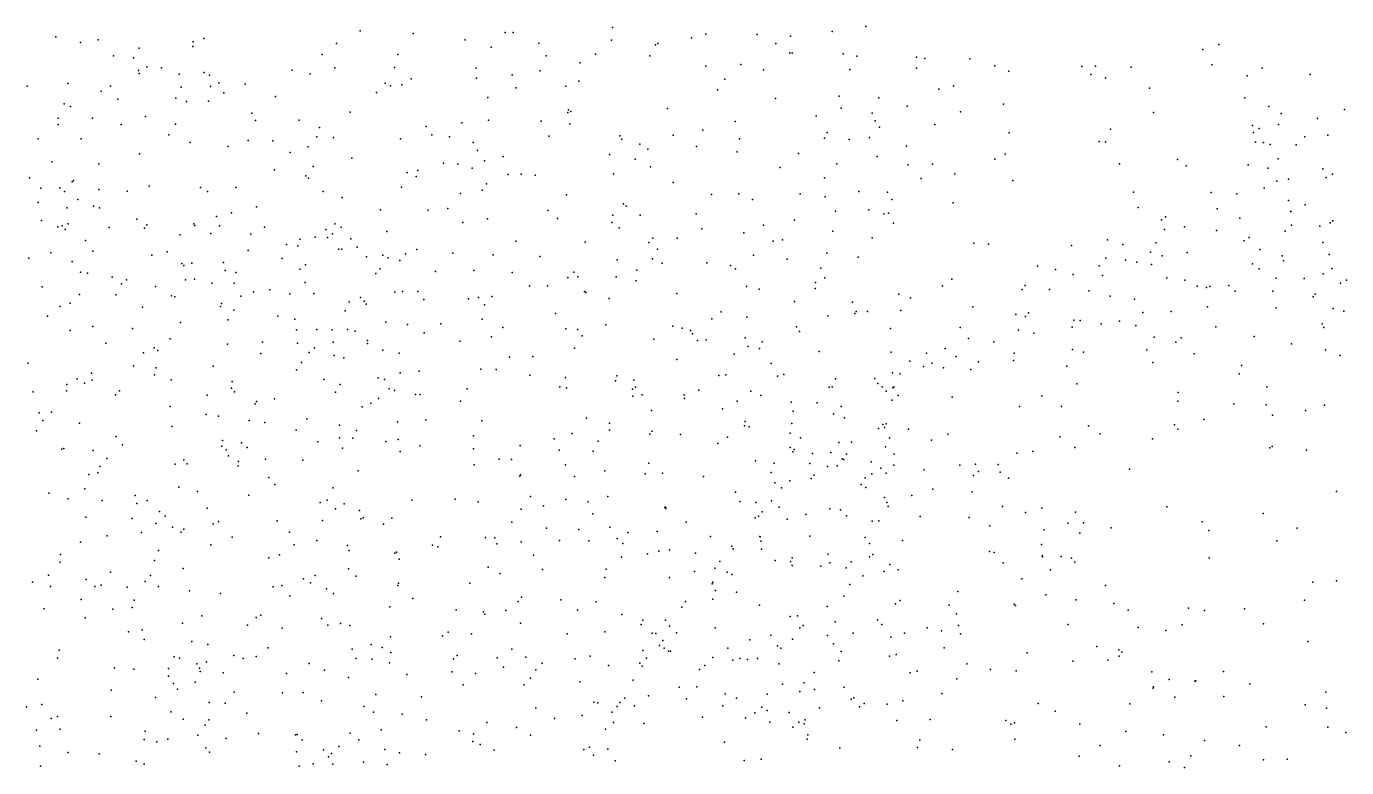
# Model space of a CAD drawing. Header units: metres. Extents: x -25 to 25, y -27.8 to 27.8.
# Drawn here: x -0.192 to 1.355, y 0.881 to 1.749 of the extents above; entities that cross this region are included whole.
import ezdxf

# ---------------------------------------------------------------- set-up
doc = ezdxf.new("R2010")
doc.units = ezdxf.units.M

msp = doc.modelspace()

# ---------------------------------------------------------------- linework, layer by layer
for p in [(0.7914, 1.7486, -11.4787), (-0.1578, 1.7365, -11.2527), (-0.1081, 1.7328, 23.933), (0.0157, 1.7345, -11.3762), (0.1989, 1.7436, 1.0052), (0.2608, 1.7402, -9.4951), (0.3219, 1.7328, 11.6156), (0.3688, 1.7416, 10.7622), (0.378, 1.7416, -9.364), (0.4934, 1.7326, 11.7253), (0.4944, 1.7475, 27.5771), (0.5871, 1.7352, -9.1843), (0.6037, 1.7397, 12.9944), (0.6639, 1.7392, 11.9586), (0.7031, 1.7371, -11.515), (0.7517, 1.7428, 18.9304), (-0.1288, 1.7296, 1.4802), (-0.0601, 1.723, -5.9599), (0.0027, 1.7249, 23.5365), (0.0031, 1.7305, -2.0601), (0.1711, 1.7287, 13.4323), (0.3525, 1.7243, 0.863), (0.4082, 1.729, 21.2685), (0.545, 1.7271, 0.6942), (0.5478, 1.7286, 18.3987), (0.686, 1.7286, 20.5367), (0.7021, 1.7177, 27.6335), (0.7051, 1.7172, 12.8621), (1.1861, 1.7214, 0.0185), (1.205, 1.7275, -11.3106), (-0.0901, 1.7143, 13.7738), (-0.0668, 1.7117, 23.3283), (0.1542, 1.7159, -21.2834), (0.243, 1.7159, 22.0557), (0.4168, 1.714, 11.2082), (0.4566, 1.7061, -11.5731), (0.4747, 1.716, 21.0922), (0.5381, 1.714, -12.8558), (0.604, 1.7019, 18.5438), (0.6448, 1.7039, -11.5621), (0.7649, 1.7164, 12.6803), (0.7809, 1.7139, 18.6868), (0.8507, 1.7126, 18.2301), (0.8603, 1.7112, 9.6729), (0.9131, 1.7106, 27.6555), (0.9424, 1.7026, -9.0726), (1.0444, 1.7017, -0.1604), (1.0603, 1.7022, -20.3316), (1.1969, 1.7038, 17.8295), (-0.0607, 1.6971, 13.696), (-0.06, 1.6936, -11.3772), (-0.051, 1.7011, 11.5432), (-0.0341, 1.7002, 23.8751), (-0.0132, 1.6926, -14.0527), (0.016, 1.6946, 18.1974), (0.0222, 1.6914, 12.7605), (0.1191, 1.6972, 11.5456), (0.1404, 1.6932, 11.9857), (0.1692, 1.7002, -9.5746), (0.2389, 1.7006, 13.3297), (0.2587, 1.6874, -11.5502), (0.3349, 1.6997, 18.3653), (0.3351, 1.6881, 22.4904), (0.3768, 1.6918, 11.4406), (0.4099, 1.6966, 22.7688), (0.6262, 1.6867, 18.802), (0.6716, 1.6978, 19.9383), (0.7727, 1.6983, 12.2319), (0.8507, 1.6999, 18.3896), (0.9588, 1.6963, -11.4554), (1.055, 1.6924, 18.5715), (1.0721, 1.6885, -9.0641), (1.102, 1.701, -6.8944), (1.2382, 1.6908, -9.0694), (1.2558, 1.6997, 0.2189), (1.3118, 1.6924, -11.2989), (-0.1915, 1.6787, 13.8466), (-0.1438, 1.6819, 24.0543), (-0.1046, 1.6729, 10.2724), (-0.0938, 1.6785, 12.9671), (-0.0107, 1.6774, 13.5785), (0.0236, 1.6784, 23.3921), (0.0333, 1.6827, 11.5352), (0.0391, 1.6708, 23.7609), (0.0643, 1.681, 1.1842), (0.2178, 1.6711, -9.5153), (0.2281, 1.6822, 11.7349), (0.2342, 1.679, -6.3196), (0.2475, 1.6803, 27.3981), (0.3814, 1.6768, -11.5957), (0.4398, 1.6787, 13.1697), (0.455, 1.6843, -1.7594), (0.6176, 1.6742, 11.8057), (0.8767, 1.675, -1.2865), (0.8939, 1.6792, -11.5034), (1.1236, 1.6762, 0.3495), (-0.1481, 1.6579, 23.5005), (-0.0849, 1.6635, 23.9957), (-0.0171, 1.6646, -9.65), (-0.0045, 1.6606, -21.5569), (0.0211, 1.6611, -11.4533), (0.0998, 1.6667, -9.5927), (0.3484, 1.6654, -11.7592), (0.6855, 1.6642, -1.5754), (0.7601, 1.667, -9.0943), (0.8067, 1.6649, -11.5552), (0.8399, 1.6551, -20.302), (0.9526, 1.6576, 0.0439), (1.2353, 1.6651, -11.3685), (-0.1551, 1.6412, -11.3726), (-0.1404, 1.655, 13.7068), (-0.1147, 1.641, -9.6667), (-0.0527, 1.6433, -11.4309), (0.0719, 1.647, 23.6834), (0.1871, 1.6483, 23.3934), (0.4423, 1.6477, 11.6272), (0.4431, 1.6508, 18.596), (0.4456, 1.6489, -9.2648), (0.559, 1.6525, -11.6155), (0.733, 1.6439, 20.0721), (0.7624, 1.6528, 12.0963), (0.7989, 1.6472, 12.5709), (0.9022, 1.6486, -0.1129), (1.1285, 1.6478, -9.0555), (1.2635, 1.6548, -0.478), (1.278, 1.6468, 27.6254), (1.3205, 1.6409, -11.3575), (1.3522, 1.6513, -12.6574), (-0.1551, 1.6338, 23.1298), (-0.0811, 1.6338, 23.192), (-0.0177, 1.6341, 13.505), (0.0763, 1.6385, 13.4306), (0.1274, 1.6389, 12.6118), (0.1511, 1.6301, -11.5597), (0.2763, 1.6314, -1.8829), (0.3179, 1.6356, -11.6116), (0.3491, 1.6388, -9.3544), (0.4111, 1.6377, 23.0237), (0.4444, 1.6345, -11.6323), (0.6005, 1.6271, 19.3761), (0.6383, 1.6374, 20.6594), (0.7459, 1.6245, -11.6078), (0.8024, 1.6381, 12.3311), (0.8075, 1.6306, 12.4853), (0.8723, 1.6338, -9.0579), (1.0778, 1.6281, -11.4721), (1.2444, 1.6324, 18.4631), (1.2456, 1.6245, -3.5348), (1.2523, 1.6289, -20.4526), (1.275, 1.6336, -13.7489), (-0.1785, 1.6168, 3.0461), (-0.1282, 1.6169, 13.6154), (-0.0255, 1.6217, 1.3401), (-0.0004, 1.6127, 11.4893), (0.0677, 1.6152, -11.5223), (0.0965, 1.6146, 23.4918), (0.1481, 1.6192, -9.5475), (0.1676, 1.6186, 13.3591), (0.2463, 1.617, -11.6078), (0.2828, 1.6216, 10.0597), (0.3034, 1.6193, -14.0292), (0.3313, 1.6125, 11.5427), (0.4201, 1.6201, 10.6742), (0.5029, 1.6204, 10.4445), (0.5055, 1.6167, -9.2047), (0.5267, 1.6109, 18.9121), (0.5657, 1.6213, -9.1604), (0.6434, 1.6169, -11.6379), (0.7428, 1.6178, 12.8454), (0.7719, 1.6162, 20.2801), (0.7957, 1.6186, 0.54), (0.9592, 1.624, -11.5286), (1.0648, 1.6137, -9.0427), (1.0721, 1.6134, 18.1486), (1.248, 1.6132, -3.1494), (1.2573, 1.6127, -9.0374), (1.2652, 1.6105, -0.9778), (1.2954, 1.6101, -12.4902), (1.3057, 1.6194, -12.5664), (1.3326, 1.6214, -12.7804), (-0.0596, 1.5993, 24.0461), (0.044, 1.608, -9.5924), (0.1168, 1.6011, 18.3063), (0.1381, 1.6074, 12.9438), (0.1891, 1.5945, 21.7617), (0.3362, 1.6032, 21.1948), (0.3663, 1.5961, -21.1253), (0.4909, 1.5987, -20.7274), (0.5358, 1.605, 11.672), (0.5929, 1.6079, 19.1466), (0.6405, 1.6019, 12.9864), (0.7125, 1.5998, -9.0893), (0.8047, 1.5962, 12.6417), (0.839, 1.6083, -0.2792), (0.9424, 1.5933, -9.0421), (0.9545, 1.5991, -0.5039), (1.2744, 1.5934, -12.7517), (-0.1625, 1.59, 11.4518), (-0.1074, 1.5878, 26.4401), (0.0986, 1.5806, 23.8191), (0.1438, 1.5844, -1.989), (0.2663, 1.5799, 21.3309), (0.2966, 1.5886, -9.3909), (0.3134, 1.5873, -6.4412), (0.3301, 1.5827, 13.242), (0.3447, 1.5911, 22.6173), (0.5212, 1.5932, -6.6112), (0.5389, 1.5842, 20.784), (0.6908, 1.5832, 12.9213), (0.7572, 1.5877, -0.0571), (0.841, 1.5866, 10.0389), (0.8694, 1.5872, 0.1957), (1.0884, 1.5876, -1.1131), (1.1566, 1.5927, -11.4759), (1.1665, 1.5853, 18.3293), (1.2394, 1.5866, -12.6557), (1.2629, 1.5828, -12.4269), (1.3266, 1.582, -9.0122), (-0.1884, 1.5713, -11.1564), (-0.1384, 1.5666, -12.816), (-0.1369, 1.5683, 24.1825), (0.1352, 1.5735, 10.1129), (0.1382, 1.5708, 23.5572), (0.254, 1.5774, 11.501), (0.2644, 1.5727, 12.7864), (0.3468, 1.5641, 11.6263), (0.3721, 1.5751, 18.877), (0.3873, 1.5757, -9.2888), (0.4038, 1.5745, -11.6804), (0.4955, 1.576, 27.5065), (0.5656, 1.5658, -12.1779), (0.743, 1.5712, 27.5965), (0.8563, 1.5705, -1.4903), (0.8957, 1.5761, 9.769), (0.9637, 1.5681, -11.5836), (1.2729, 1.5673, -12.8984), (1.2865, 1.5697, -12.3441), (1.3306, 1.5718, 17.7613), (1.338, 1.5755, -13.0176), (-0.1754, 1.5592, -11.4439), (-0.1532, 1.5595, -9.6419), (-0.1474, 1.5554, 13.5085), (-0.1073, 1.5577, 26.2868), (-0.0742, 1.5558, -2.2196), (-0.0482, 1.5616, 26.9867), (0.0116, 1.56, 23.1982), (0.0198, 1.5551, -11.3705), (0.0533, 1.5599, 23.9297), (0.1554, 1.5553, -11.6247), (0.1776, 1.5484, 18.6455), (0.2472, 1.5605, -11.6523), (0.3166, 1.5531, -11.6761), (0.3419, 1.557, 0.9348), (0.4406, 1.5512, 13.1705), (0.6103, 1.5517, -9.1014), (0.6425, 1.5525, -13.9428), (0.7143, 1.5525, 11.8775), (0.7435, 1.5489, -6.775), (0.7832, 1.5554, 9.5839), (0.8166, 1.5545, -11.6556), (1.1049, 1.5544, -11.5376), (1.1958, 1.554, -12.499), (1.2259, 1.5527, -12.8145), (1.2581, 1.5591, 17.902), (-0.1785, 1.5424, 26.9975), (-0.1449, 1.5361, 26.9131), (-0.1318, 1.5459, 26.2007), (-0.1137, 1.5383, -11.4988), (-0.1065, 1.5362, 26.7966), (0.0773, 1.5375, 13.3659), (0.2226, 1.534, 18.8069), (0.2784, 1.5336, -21.3735), (0.3016, 1.5353, -12.7486), (0.4186, 1.533, -9.2426), (0.5075, 1.5407, 11.3636), (0.5106, 1.5383, -11.7094), (0.6585, 1.5461, 19.8311), (0.7559, 1.5323, 11.9543), (0.7948, 1.5337, 12.1096), (0.8217, 1.546, -9.0394), (0.8936, 1.542, -11.6369), (1.1102, 1.5364, -9.0171), (1.2031, 1.5348, -12.3875), (1.2866, 1.5448, -12.2657), (1.289, 1.532, -3.7354), (1.2894, 1.5318, -13.0531), (1.3061, 1.5397, -11.4835), (-0.1746, 1.5214, 27.193), (-0.1432, 1.5173, 24.2522), (-0.0627, 1.523, -9.6003), (-0.051, 1.5161, 24.1356), (0.0038, 1.5173, 26.3485), (0.0307, 1.5261, -11.5832), (0.0481, 1.5304, -9.5547), (0.1691, 1.5176, 21.5652), (0.3192, 1.5191, 11.5073), (0.3481, 1.5232, 12.9652), (0.43, 1.5236, 9.9451), (0.4936, 1.519, 10.9038), (0.495, 1.5276, -20.9648), (0.527, 1.5274, -9.1567), (0.5925, 1.5291, 11.6899), (0.6714, 1.5159, 9.7127), (0.7079, 1.5217, -0.347), (0.8125, 1.5293, 12.5717), (0.8178, 1.53, 12.3223), (0.8239, 1.5182, 12.4124), (1.1376, 1.5221, -12.5374), (1.1424, 1.5258, -12.6595), (1.2295, 1.524, 18.08), (1.2899, 1.516, -12.1799), (1.3353, 1.5185, 18.3022), (1.3386, 1.521, -2.2614), (-0.1553, 1.5141, 2.8644), (-0.1504, 1.515, 27.1059), (-0.1469, 1.5109, 23.0166), (-0.0953, 1.513, -13.9619), (-0.0538, 1.5122, 23.094), (-0.0119, 1.5044, 26.7492), (0.0053, 1.5155, 26.6462), (0.024, 1.5062, 23.5277), (0.0341, 1.5152, 24.0191), (0.0707, 1.5054, 26.5132), (0.0868, 1.5134, 27.1117), (0.1463, 1.5018, -13.9509), (0.1587, 1.5107, 23.7851), (0.1604, 1.5014, 13.2941), (0.1663, 1.5059, 22.0248), (0.1764, 1.5136, 12.2226), (0.2302, 1.5084, 22.4308), (0.5025, 1.5129, -12.4124), (0.5417, 1.5005, 19.27), (0.5704, 1.5008, -11.7292), (0.5992, 1.5117, 19.6146), (0.6485, 1.5069, -1.7931), (0.7526, 1.5089, 12.8279), (0.7988, 1.5011, -11.7063), (1.1411, 1.5108, -11.5844), (1.1646, 1.514, -12.8332), (1.2022, 1.5096, -0.792), (1.2406, 1.5015, -11.5667), (1.2828, 1.5089, -8.9794), (1.3231, 1.5148, -13.1853), (-0.1231, 1.4978, 1.8224), (-0.1144, 1.4856, 27.2726), (0.0675, 1.4863, 26.7282), (0.1126, 1.4934, -11.6503), (0.126, 1.4917, 23.8863), (0.1281, 1.4993, 11.4598), (0.1738, 1.4878, 26.5501), (0.1774, 1.4877, 23.4063), (0.1878, 1.4998, 23.5492), (0.1955, 1.4901, -9.4748), (0.2654, 1.4873, 13.2416), (0.3811, 1.4971, 22.8053), (0.4624, 1.4959, 11.5174), (0.5372, 1.4954, 11.0646), (0.5471, 1.4879, 20.6407), (0.6826, 1.4971, 11.7887), (0.6937, 1.4985, 0.5301), (0.9179, 1.4948, -9.0243), (0.9352, 1.4936, 13.1071), (1.0324, 1.4922, -9.013), (1.0744, 1.4986, -12.4887), (1.0926, 1.4932, -12.7483), (1.1312, 1.4951, -12.3181), (1.2344, 1.4976, -13.0856), (1.2531, 1.4875, -13.1627), (1.3269, 1.4954, -11.5654), (-0.1892, 1.4773, -11.5135), (-0.1634, 1.4836, 26.0721), (-0.1387, 1.4732, 2.3371), (-0.0451, 1.4809, 27.0142), (-0.0271, 1.4845, 26.9194), (-0.0102, 1.4709, -21.6658), (0.0015, 1.4712, 1.4425), (0.0389, 1.472, 18.6888), (0.1074, 1.477, 1.2623), (0.2063, 1.4786, 1.1231), (0.2256, 1.4809, 26.4738), (0.2315, 1.4776, 26.3882), (0.2452, 1.4745, 26.6294), (0.2519, 1.4822, -9.4138), (0.3075, 1.4829, -9.3544), (0.3546, 1.4813, 13.2098), (0.4092, 1.4791, -11.7365), (0.5001, 1.4753, 0.8208), (0.5412, 1.4765, 12.9848), (0.5525, 1.4714, 10.5727), (0.6051, 1.4717, 13.0236), (0.6596, 1.4809, 13.1118), (0.6991, 1.4759, -11.7465), (0.7457, 1.483, -9.0522), (0.7823, 1.4782, 12.7351), (1.0727, 1.4771, -3.4988), (1.0956, 1.4747, -1.2435), (1.1088, 1.4725, -11.6586), (1.1249, 1.4842, -3.2396), (1.1261, 1.4698, -8.9965), (1.1385, 1.48, -12.2187), (1.1678, 1.4837, -13.0088), (1.2442, 1.4705, -2.9392), (1.2793, 1.4798, -12.05), (1.2806, 1.4742, -13.2646), (1.334, 1.4816, -12.0044), (-0.1287, 1.461, 27.4374), (-0.1206, 1.4597, -11.5649), (-0.0917, 1.4548, 13.3717), (-0.0078, 1.4688, -11.6085), (0.0407, 1.4626, -12.6144), (0.0531, 1.4606, 26.8978), (0.1282, 1.4645, 26.7894), (0.1347, 1.4694, 23.2974), (0.2174, 1.4593, 26.7248), (0.2224, 1.4646, 11.4649), (0.2873, 1.4616, 10.0351), (0.3319, 1.4629, 26.4864), (0.377, 1.4603, -9.2802), (0.4423, 1.4545, -13.9442), (0.4492, 1.461, 22.9459), (0.4539, 1.4553, 11.5572), (0.4988, 1.4553, 12.8202), (0.5232, 1.4632, 13.0912), (0.6329, 1.4686, 0.0618), (0.6386, 1.4646, -9.081), (0.7385, 1.4657, 11.8881), (0.7434, 1.454, -20.5033), (0.9923, 1.4677, -11.679), (1.0137, 1.4639, -12.6801), (1.0342, 1.4581, -12.297), (1.0648, 1.4684, -12.8359), (1.0685, 1.4569, -12.2159), (1.1439, 1.454, -12.1138), (1.252, 1.4646, -11.6628), (1.3271, 1.4589, -2.1188), (1.3372, 1.465, -11.6482), (-0.1736, 1.4436, 13.4016), (-0.0809, 1.4471, 11.4329), (-0.075, 1.452, 18.2543), (-0.0411, 1.444, 1.6115), (-0.0059, 1.4518, 27.129), (0.0048, 1.4526, 26.1363), (0.0249, 1.4479, 11.4448), (0.0514, 1.4481, 26.989), (0.0931, 1.4402, 18.8943), (0.1344, 1.4487, 21.7156), (0.3972, 1.4449, 26.6416), (0.4183, 1.4448, -6.5854), (0.5224, 1.4506, -11.7487), (0.6514, 1.4442, 11.7287), (0.6664, 1.4408, 12.8772), (0.7319, 1.4418, 20.352), (0.7325, 1.4486, -0.5491), (0.8813, 1.4449, -13.8507), (0.892, 1.4525, 9.9136), (0.9746, 1.4404, -12.6187), (0.9779, 1.4451, -12.4846), (1.0065, 1.4405, -12.8015), (1.0526, 1.4389, -12.9432), (1.165, 1.4514, -13.1099), (1.1795, 1.4446, -12.0375), (1.1905, 1.4427, -13.1986), (1.1943, 1.4442, -11.7123), (1.2165, 1.4453, -11.9743), (1.2719, 1.4538, -2.4327), (1.3047, 1.4533, -1.1132), (1.3474, 1.448, -11.7331), (1.3546, 1.4516, -11.8346), (-0.141, 1.4244, 25.9913), (-0.1301, 1.4346, 24.3395), (-0.0873, 1.4342, -2.3284), (-0.0221, 1.433, 27.3273), (-0.0183, 1.4319, 23.0735), (0.0362, 1.4241, 26.9073), (0.0589, 1.4328, 13.2764), (0.0738, 1.4379, 23.1666), (0.1165, 1.4354, 26.1604), (0.1446, 1.436, 26.8805), (0.186, 1.4261, 13.2574), (0.1994, 1.4312, 23.6771), (0.2034, 1.427, 23.4855), (0.206, 1.4232, -11.7166), (0.2395, 1.4373, 26.8156), (0.2485, 1.4383, -12.392), (0.2666, 1.4382, 26.2534), (0.2733, 1.4287, 12.5091), (0.3256, 1.4297, 11.4865), (0.3375, 1.4311, 26.7405), (0.3532, 1.4324, 26.2993), (0.4617, 1.438, 26.5179), (0.4631, 1.4372, 26.4182), (0.4906, 1.4298, 26.6163), (0.5697, 1.436, -9.1218), (0.7077, 1.4265, 0.3805), (0.7755, 1.4257, 20.129), (0.8301, 1.435, -1.879), (0.8436, 1.4306, -0.6893), (1.0775, 1.4326, 12.9512), (1.1062, 1.4294, -13.0719), (1.2241, 1.4385, -8.9681), (1.2681, 1.4385, -11.8375), (1.3154, 1.4321, -13.4277), (1.3179, 1.4352, -3.9788), (-0.1673, 1.4094, 24.4309), (-0.1526, 1.4205, 27.5457), (-0.0563, 1.4197, -6.0233), (0.0353, 1.4207, 27.2439), (0.0509, 1.4164, 24.0673), (0.1022, 1.4094, -2.1302), (0.1813, 1.4156, 23.8078), (0.3444, 1.4226, -11.7448), (0.4276, 1.4124, 23.3153), (0.6218, 1.4142, -11.7773), (0.6519, 1.4082, 10.4478), (0.7469, 1.4097, 12.8398), (0.7786, 1.4126, -11.7847), (0.7798, 1.4149, 11.9692), (0.7932, 1.4148, -9.0354), (0.8324, 1.4159, 12.3262), (0.9167, 1.4204, 12.8825), (0.9669, 1.4113, -12.2831), (0.9784, 1.4089, -9.0075), (0.9818, 1.4131, -11.7707), (1.1157, 1.4136, -13.148), (1.149, 1.4147, -2.0153), (1.1917, 1.4203, -11.8693), (1.2721, 1.4189, 13.0128), (1.3387, 1.4184, 17.9978), (1.3515, 1.4151, -13.5116), (-0.1409, 1.3924, -11.6207), (-0.1144, 1.3974, 13.3116), (-0.068, 1.3947, 2.5087), (-0.0118, 1.4018, 24.1798), (0.0443, 1.4052, -11.5274), (0.1224, 1.4057, -11.7065), (0.1241, 1.3932, 21.448), (0.1479, 1.3936, 27.0346), (0.1659, 1.3932, 22.3168), (0.1842, 1.3935, 19.0749), (0.229, 1.4023, 26.9168), (0.2544, 1.3995, -9.4089), (0.2934, 1.4004, 11.9205), (0.3418, 1.4056, 26.2058), (0.3661, 1.3962, -1.9808), (0.44, 1.3943, -9.2217), (0.4534, 1.3936, 26.2654), (0.4866, 1.3993, 26.745), (0.5652, 1.3976, 9.8261), (0.576, 1.3954, 11.6356), (0.5859, 1.3927, 26.3993), (0.6109, 1.4061, 0.7354), (0.71, 1.3969, -11.7905), (0.8204, 1.395, 12.5524), (0.902, 1.3961, -12.4993), (0.9701, 1.3931, -12.8986), (1.0329, 1.3966, -11.829), (1.0349, 1.4047, -7.001), (1.0423, 1.4041, -13.0366), (1.067, 1.4004, -12.0145), (1.0885, 1.4035, -11.8965), (1.1077, 1.3985, -1.4386), (1.2015, 1.3967, -2.2988), (1.326, 1.4005, -8.9165), (1.3279, 1.396, 12.8328), (-0.0993, 1.3775, 22.9763), (-0.0238, 1.3828, 26.0111), (0.0845, 1.3788, 10.0726), (0.1255, 1.3776, 23.5871), (0.1672, 1.3788, -9.4901), (0.1929, 1.3916, 21.1272), (0.2074, 1.381, 27.1236), (0.2076, 1.3773, 26.1124), (0.274, 1.3896, 22.6313), (0.3157, 1.3801, 20.8538), (0.3526, 1.3851, -9.3052), (0.4591, 1.3864, 26.8246), (0.5428, 1.3823, 26.3218), (0.5884, 1.3885, -1.9479), (0.5942, 1.3807, 13.0246), (0.6044, 1.3817, 10.8697), (0.6498, 1.3839, -9.0746), (0.6697, 1.3793, 11.296), (0.7136, 1.3914, 11.8006), (0.9115, 1.383, -11.813), (0.9413, 1.3791, -0.8186), (0.988, 1.3893, -11.9269), (1.1292, 1.3847, 13.1333), (1.1544, 1.3788, -0.9417), (1.1607, 1.3838, 27.5729), (1.2462, 1.3856, -13.4376), (1.2899, 1.377, -13.77), (-0.0551, 1.3665, 27.5321), (-0.0426, 1.3723, -9.5772), (-0.0382, 1.369, -11.6705), (0.0435, 1.3764, 27.3642), (0.0824, 1.3654, -9.5267), (0.139, 1.3669, 21.2703), (0.1452, 1.3723, -6.3153), (0.1683, 1.3634, -21.6033), (0.2253, 1.3693, 23.5938), (0.2446, 1.366, -2.0718), (0.3737, 1.3612, 13.141), (0.4011, 1.362, 20.7034), (0.4501, 1.3719, 13.1338), (0.6371, 1.3648, 11.6961), (0.6533, 1.3737, 26.4595), (0.6669, 1.3716, 26.6131), (0.7368, 1.3678, -9.0487), (0.821, 1.3673, 12.1768), (0.8623, 1.3661, -12.6177), (0.8844, 1.3713, -12.7229), (0.8972, 1.3622, -11.9103), (0.9653, 1.3661, -12.0813), (1.0335, 1.3703, -13.1136), (1.0464, 1.3673, -8.9803), (1.1205, 1.37, -13.2543), (1.1759, 1.3652, -1.7406), (1.3298, 1.3698, -1.7967), (1.3471, 1.3632, -13.6035), (-0.1903, 1.3541, 24.6205), (-0.0668, 1.3511, 24.3157), (-0.04, 1.3488, 19.025), (0.0265, 1.3507, 27.4671), (0.1242, 1.3464, 27.2685), (0.1303, 1.3551, 22.0433), (0.1799, 1.3605, 23.2951), (0.3402, 1.3471, 26.9808), (0.3582, 1.347, 27.2665), (0.5699, 1.3584, 26.7791), (0.6803, 1.354, 12.9146), (0.8428, 1.3567, -12.5404), (0.8589, 1.3504, -6.9036), (0.8687, 1.3544, -12.3356), (0.8822, 1.3488, -12.2643), (0.9145, 1.3469, 27.5273), (0.9232, 1.3557, -12.1584), (0.9644, 1.3574, -12.9999), (1.0269, 1.3506, -3.2193), (1.1276, 1.355, -2.9924), (1.2314, 1.3514, -8.928), (-0.1327, 1.336, -2.5116), (-0.1242, 1.3308, -9.5954), (-0.1161, 1.3427, 27.6332), (-0.1151, 1.3343, 11.4038), (-0.042, 1.3405, 2.7002), (-0.0227, 1.3346, 1.8518), (0.0488, 1.3328, -11.7244), (0.1563, 1.3351, 23.9391), (0.2201, 1.3369, 23.7017), (0.2273, 1.3351, 27.1035), (0.2458, 1.3429, 13.2092), (0.268, 1.345, 12.227), (0.3976, 1.3401, -11.7913), (0.4396, 1.3375, 26.1437), (0.4982, 1.3337, 27.3557), (0.4996, 1.3395, -0.217), (0.5195, 1.3343, 13.0648), (0.6191, 1.34, 26.2884), (0.6271, 1.3405, 10.7078), (0.6877, 1.3392, 26.6891), (0.6952, 1.3409, -20.714), (0.7557, 1.3359, 19.9684), (0.8018, 1.3362, 12.6505), (0.8052, 1.3303, 12.0941), (0.8226, 1.3428, -12.4393), (0.8317, 1.3416, -9.0216), (1.2288, 1.3418, -13.5035), (-0.1842, 1.3207, 25.8506), (-0.1453, 1.322, 13.2519), (-0.1449, 1.3292, -11.6666), (-0.0878, 1.3171, 23.7007), (-0.0831, 1.322, 24.3965), (0.0195, 1.3167, 13.2403), (0.048, 1.325, -2.2893), (0.0516, 1.3206, -6.1916), (0.1698, 1.3204, 26.9329), (0.1755, 1.3293, -11.7572), (0.2329, 1.3242, 23.5174), (0.2392, 1.3221, 19.2277), (0.2635, 1.3176, -6.49), (0.2692, 1.3175, -11.779), (0.3244, 1.3241, -9.3342), (0.4329, 1.3264, 11.8064), (0.4407, 1.3252, 26.95), (0.518, 1.3238, 26.8979), (0.5183, 1.3155, -11.8184), (0.5216, 1.3261, 23.0399), (0.5294, 1.3173, -21.2556), (0.5785, 1.317, 12.713), (0.5958, 1.3226, -11.8301), (0.6567, 1.3216, 27.4198), (0.6681, 1.3163, 19.8053), (0.7482, 1.3262, 26.5394), (0.7517, 1.3266, 11.9152), (0.8104, 1.3267, -12.6606), (0.8151, 1.3213, -2.0406), (0.8229, 1.3255, 12.4822), (0.824, 1.3264, -11.8942), (0.8292, 1.3163, -12.7594), (0.9975, 1.3161, -13.1665), (1.0385, 1.33, -3.8235), (1.1571, 1.3201, -13.4285), (1.261, 1.3266, -1.5793), (-0.0239, 1.3037, 22.9914), (0.076, 1.3068, 21.5701), (0.0774, 1.3095, 1.4865), (0.0983, 1.3124, 21.8507), (0.2011, 1.3033, -13.8834), (0.2114, 1.3076, 26.0189), (0.2204, 1.3127, 23.3743), (0.3163, 1.3097, 1.0904), (0.5788, 1.3129, -0.495), (0.6232, 1.3009, -6.7828), (0.6407, 1.3096, 0.4927), (0.704, 1.3087, 26.3089), (0.7341, 1.3078, -11.9037), (0.7626, 1.3037, 26.3791), (0.8223, 1.3108, 12.2714), (0.8924, 1.3146, -12.0604), (0.9714, 1.3036, 13.2016), (1.0204, 1.3035, -13.2359), (1.1567, 1.3096, -2.819), (1.2226, 1.3065, -20.4438), (1.2604, 1.3056, -4.1663), (1.3287, 1.3052, -13.6753), (-0.1772, 1.2961, -11.3476), (-0.1729, 1.2872, 24.8511), (-0.1629, 1.2967, 24.7376), (-0.1299, 1.284, 26.5483), (0.0185, 1.2941, 25.9291), (0.0329, 1.2923, -12.1692), (0.0687, 1.287, -11.9529), (0.087, 1.2849, 24.1031), (0.1363, 1.2889, 22.206), (0.2424, 1.2855, 23.6517), (0.2756, 1.288, 11.4834), (0.3415, 1.2867, 19.3474), (0.4641, 1.2897, 12.5643), (0.4908, 1.2842, 26.0949), (0.5401, 1.299, 13.1603), (0.6498, 1.286, -11.8952), (0.706, 1.2981, 11.4935), (0.7536, 1.2951, 9.5601), (0.7662, 1.2904, -12.4583), (1.1873, 1.2884, -8.9185), (1.2678, 1.2933, -13.629), (1.3064, 1.2989, 12.6503), (-0.1805, 1.2752, 24.9621), (-0.0872, 1.2685, 19.1851), (-0.022, 1.2802, 24.2991), (0.124, 1.2758, 13.2121), (0.1747, 1.2815, 27.315), (0.1946, 1.2755, 23.876), (0.3318, 1.269, 27.1289), (0.4473, 1.272, -0.0313), (0.4909, 1.276, -9.188), (0.5384, 1.271, 11.6294), (0.5409, 1.2748, 26.9731), (0.5742, 1.2709, -9.1229), (0.6493, 1.281, 11.731), (0.6546, 1.2797, 26.1778), (0.7025, 1.2723, 12.8579), (0.7046, 1.2838, 26.8272), (0.8061, 1.2777, 10.1776), (0.8113, 1.2825, -12.1318), (0.8133, 1.279, -12.0148), (0.8153, 1.2832, -12.8772), (0.8412, 1.277, 26.6175), (0.8875, 1.271, -13.0954), (1.0522, 1.2807, -8.9631), (1.0659, 1.2715, -13.3671), (1.1529, 1.2822, -2.6098), (1.1569, 1.2769, -13.5055), (-0.1506, 1.2534, 25.8085), (-0.1482, 1.2542, -9.6074), (-0.0796, 1.2586, 22.9426), (0.0366, 1.2572, 24.188), (0.0377, 1.2639, 27.5733), (0.06, 1.261, -11.7603), (0.0663, 1.2557, -9.5391), (0.1491, 1.262, 27.3978), (0.1746, 1.2669, 11.4509), (0.1782, 1.2547, 22.4665), (0.1901, 1.2663, 23.262), (0.2288, 1.2625, -11.7952), (0.2434, 1.2647, 23.5803), (0.2689, 1.2575, 27.1948), (0.3316, 1.254, 27.128), (0.3864, 1.2579, 12.0058), (0.4263, 1.2655, 26.0432), (0.4778, 1.2629, 19.4976), (0.618, 1.2602, 20.3599), (0.6291, 1.2678, 12.9435), (0.7027, 1.2554, -11.9627), (0.7073, 1.2532, 11.8421), (0.7146, 1.267, -0.7158), (0.7598, 1.2613, -12.7232), (0.7745, 1.2617, -12.3078), (0.8142, 1.2562, 12.1895), (0.8192, 1.2668, -12.9462), (0.8681, 1.2642, 26.4539), (1.0186, 1.2679, -13.3103), (1.0361, 1.2555, -2.3324), (1.1271, 1.2655, 12.6713), (1.2648, 1.2551, -0.9836), (1.2675, 1.2566, -8.8805), (-0.1139, 1.2521, 24.6157), (-0.098, 1.2426, -11.7382), (-0.0076, 1.2409, 27.6441), (0.0419, 1.2529, 2.3539), (0.0447, 1.2457, 21.7104), (0.0564, 1.2393, 11.443), (0.0878, 1.242, 23.0925), (0.1316, 1.2406, -11.784), (0.2456, 1.2507, 25.9665), (0.3618, 1.2418, -2.1221), (0.3763, 1.2415, 13.1222), (0.4319, 1.2522, -11.8551), (0.4718, 1.2514, 0.1848), (0.6621, 1.2398, 23.203), (0.7056, 1.2505, 10.5658), (0.7288, 1.2486, -12.515), (0.7505, 1.2497, 12.753), (0.7636, 1.2422, 10.3379), (0.7654, 1.2415, 11.0276), (0.7688, 1.2479, 20.1985), (0.7975, 1.2389, 12.6082), (0.8244, 1.2478, 11.4071), (0.9681, 1.249, -8.9932), (0.987, 1.2509, -3.0806), (1.3075, 1.2522, -7.1811), (-0.1191, 1.2239, 24.8191), (-0.1084, 1.2258, 24.7207), (-0.1061, 1.2331, 13.2052), (-0.018, 1.236, -11.7653), (-0.0037, 1.2365, -13.8603), (0.0558, 1.2342, 10.0215), (0.1965, 1.228, 26.6054), (0.3325, 1.2353, 25.9747), (0.3861, 1.2221, 20.5886), (0.3869, 1.2237, 12.2785), (0.4395, 1.2351, 22.8904), (0.4854, 1.228, 23.6148), (0.5328, 1.2246, -11.9139), (0.5371, 1.2373, 27.0509), (0.5531, 1.2254, 12.9941), (0.6804, 1.2262, 12.6362), (0.6838, 1.237, 26.9441), (0.7257, 1.2367, -9.056), (0.7306, 1.2232, -12.349), (0.7464, 1.2332, -12.193), (0.7579, 1.234, -12.0277), (0.7982, 1.2245, 26.1924), (0.809, 1.2315, 12.5191), (0.8151, 1.2253, -13.0696), (0.8243, 1.2347, 26.795), (0.8597, 1.2292, 26.2907), (0.9016, 1.2349, -3.2551), (0.9173, 1.2228, 26.3775), (0.9198, 1.2359, -3.533), (0.9234, 1.2276, 26.5464), (0.9463, 1.2355, -3.7174), (0.9487, 1.2267, -20.5374), (1.1001, 1.2302, -13.4947), (-0.1236, 1.2073, 24.9261), (-0.0136, 1.2092, -2.5454), (0.0917, 1.2202, 21.1913), (0.099, 1.2121, 13.2018), (0.1672, 1.2082, 23.9425), (0.4498, 1.2216, 11.5721), (0.6013, 1.2215, 11.6905), (0.6848, 1.214, -21.0623), (0.6927, 1.2082, -12.4648), (0.7021, 1.2163, -12.6101), (0.7272, 1.2193, 13.2245), (0.786, 1.2122, 12.0495), (0.7905, 1.2198, 27.4136), (0.7914, 1.2087, 26.8954), (0.8697, 1.2069, 12.6427), (0.9585, 1.2195, -13.3003), (-0.1661, 1.202, 25.2247), (-0.1431, 1.1954, -11.7713), (-0.1036, 1.1933, 27.7634), (-0.0648, 1.1993, 24.5184), (-0.0508, 1.1934, 11.4233), (0.0084, 1.2038, 13.1889), (0.0685, 1.1998, -11.8004), (0.1602, 1.1938, 13.175), (0.2592, 1.1938, 1.2331), (0.3101, 1.1951, 22.7396), (0.3371, 1.1917, -9.3546), (0.3986, 1.1982, -0.2174), (0.4399, 1.1948, -0.3869), (0.4659, 1.192, 9.8391), (0.4889, 1.1981, 27.1169), (0.6388, 1.2031, 23.3873), (0.6437, 1.1923, -11.9863), (0.6625, 1.1913, 11.7713), (0.6807, 1.1932, -2.1585), (0.813, 1.1969, 12.2594), (0.8159, 1.1913, 12.4257), (0.8452, 1.1995, 11.1992), (0.916, 1.2037, 26.7216), (1.3426, 1.204, -4.3352), (-0.0628, 1.1898, -2.7101), (-0.0361, 1.1806, -9.5852), (0.0194, 1.1845, -21.7424), (0.1519, 1.191, -9.5173), (0.1699, 1.1837, -11.825), (0.18, 1.1894, 27.4467), (0.1982, 1.1819, 23.271), (0.3873, 1.1833, 27.1812), (0.4135, 1.1873, -11.8885), (0.4716, 1.1779, 20.4681), (0.5557, 1.1853, 0.612), (0.5566, 1.1856, 26.005), (0.557, 1.1839, 11.8852), (0.67, 1.1802, 12.8638), (0.6899, 1.1857, -12.1474), (0.7211, 1.1771, -12.9237), (0.749, 1.1838, -12.9922), (0.7617, 1.1826, 10.7268), (0.7687, 1.1756, -13.0866), (0.8175, 1.1863, 9.7274), (0.9513, 1.1866, -4.0309), (0.9782, 1.1793, 26.4382), (0.9977, 1.1846, -13.4162), (1.037, 1.1797, -2.6854), (1.1438, 1.1859, -13.6199), (1.2567, 1.1783, -8.8705), (-0.1224, 1.1738, 25.107), (-0.0683, 1.1725, 24.6502), (-0.0406, 1.1665, -11.8066), (-0.0296, 1.1753, 24.3852), (-0.0209, 1.1624, 25.8063), (0.0267, 1.1663, 23.0143), (0.0328, 1.1688, 26.3864), (0.1015, 1.1698, 1.7084), (0.1546, 1.1699, -6.3714), (0.1997, 1.1718, -2.3301), (0.2023, 1.173, 11.4723), (0.226, 1.1656, 23.364), (0.236, 1.1729, 27.3688), (0.3765, 1.1682, 23.7559), (0.417, 1.1612, 27.0513), (0.4913, 1.1621, -13.9056), (0.5809, 1.1679, 27.1099), (0.6615, 1.1733, -12.5358), (0.6655, 1.175, -12.0576), (0.699, 1.1716, 26.0639), (0.7685, 1.1754, 20.0433), (0.7989, 1.1693, 12.1454), (0.8065, 1.1695, 26.1269), (0.8551, 1.1746, -13.2228), (0.9122, 1.1736, 26.8312), (0.9366, 1.1636, -13.3592), (1.0281, 1.1668, -13.4913), (1.0462, 1.1674, -7.0422), (1.0786, 1.1616, -13.5676), (1.1855, 1.1684, -13.6923), (1.2965, 1.161, 12.3187), (-0.129, 1.1448, 25.2782), (-0.0977, 1.1521, 25.7319), (-0.0573, 1.1558, 19.3575), (-0.0107, 1.1562, 27.7253), (-0.0077, 1.16, 23.8356), (0.049, 1.1505, 24.2075), (0.116, 1.1564, 23.1197), (0.1479, 1.1465, 27.5472), (0.2929, 1.1511, -9.4121), (0.3457, 1.15, 27.288), (0.3566, 1.1498, 13.0854), (0.3873, 1.145, -9.3158), (0.4325, 1.1468, -21.4838), (0.455, 1.1593, 13.0342), (0.4666, 1.1462, 27.187), (0.5, 1.1491, 12.04), (0.5126, 1.1561, 0.4577), (0.5468, 1.1571, -9.1683), (0.6093, 1.1512, -9.116), (0.6671, 1.1512, -12.7947), (0.6675, 1.1511, -12.2943), (0.6684, 1.1459, 9.6063), (0.7258, 1.1518, 27.0519), (0.7906, 1.15, -2.2641), (0.8343, 1.1466, -9.0323), (1.0004, 1.1592, 26.533), (1.0422, 1.1551, -13.8443), (1.1931, 1.1585, 12.4415), (1.2727, 1.1462, -13.8032), (-0.1522, 1.1301, 25.504), (-0.0376, 1.1348, -6.0171), (0.024, 1.1416, -9.5705), (0.1044, 1.1298, 24.1106), (0.1215, 1.1414, 25.8411), (0.1841, 1.1406, 20.811), (0.1859, 1.135, 19.4239), (0.2395, 1.1317, 26.4044), (0.2413, 1.133, 23.49), (0.2835, 1.1412, 11.5163), (0.29, 1.1391, -11.8823), (0.3588, 1.1426, 19.4913), (0.402, 1.1296, 26.8984), (0.5066, 1.1432, -11.9645), (0.5355, 1.1311, 12.9558), (0.5486, 1.1341, -2.2203), (0.5613, 1.1358, 22.9824), (0.5917, 1.1318, -12.0148), (0.6344, 1.1401, -12.4431), (0.6358, 1.1367, -12.6966), (0.6691, 1.1364, 23.5604), (0.7473, 1.1308, -20.8371), (0.7957, 1.143, 26.9954), (0.7996, 1.1303, 12.3437), (0.9364, 1.1337, 11.6376), (0.9417, 1.1324, -2.4866), (0.9971, 1.1418, 26.3449), (-0.1527, 1.1212, 13.1453), (-0.0423, 1.1233, 24.755), (-0.0085, 1.114, 11.4311), (0.0919, 1.1265, -9.55), (0.2445, 1.1246, 23.589), (0.3489, 1.1154, 25.878), (0.5049, 1.1271, 12.2233), (0.6144, 1.1143, -12.1222), (0.6202, 1.1222, 11.7573), (0.6851, 1.1231, -12.9877), (0.7032, 1.122, 19.877), (0.705, 1.1262, 11.8995), (0.7051, 1.1172, -13.0759), (0.7387, 1.1167, -9.0694), (0.7491, 1.1203, 12.0009), (0.7682, 1.1145, 9.401), (0.7743, 1.1218, 12.5917), (0.7956, 1.1274, -13.9041), (0.8195, 1.1187, 9.9369), (0.9521, 1.1204, -13.4499), (0.9981, 1.1287, 13.2941), (0.9984, 1.1273, 26.7281), (1.0203, 1.128, -4.2319), (1.0322, 1.1259, -8.9755), (1.0363, 1.1212, 26.6363), (1.1934, 1.1262, 13.2351), (-0.1662, 1.1062, -12.0768), (-0.1221, 1.1009, 13.3665), (-0.0936, 1.1096, 25.641), (-0.0529, 1.0985, 25.0286), (-0.0467, 1.1055, 22.9504), (0.1326, 1.1016, 1.974), (0.1463, 1.1056, 24.0271), (0.185, 1.1136, -9.519), (0.1942, 1.1047, 23.8755), (0.3628, 1.1079, 11.5654), (0.4123, 1.1126, 0.2269), (0.4856, 1.1034, 25.9006), (0.4872, 1.1131, 11.6471), (0.5614, 1.1032, 27.1298), (0.5904, 1.1103, 25.9438), (0.6288, 1.1097, -12.228), (0.6345, 1.1068, 23.7744), (0.7877, 1.1052, 12.2133), (0.8127, 1.1105, -3.3888), (0.8293, 1.1123, -13.2828), (0.9739, 1.1016, 26.856), (1.0076, 1.1123, 27.3809), (1.3428, 1.0993, 11.9431), (-0.1852, 1.0979, -3.0642), (-0.1639, 1.0926, 11.3189), (-0.1119, 1.0927, -11.8644), (-0.1047, 1.0945, 25.4112), (-0.0743, 1.0918, 25.224), (-0.0373, 1.0927, 24.9326), (-0.0011, 1.0877, 21.7266), (0.0354, 1.0846, -11.8743), (0.0968, 1.0925, 13.117), (0.1072, 1.0941, 11.4506), (0.1405, 1.097, 2.4635), (0.1593, 1.0901, 2.2481), (0.1676, 1.0844, 22.4795), (0.243, 1.0941, -13.8675), (0.2439, 1.0967, 25.8375), (0.3273, 1.0966, 27.3745), (0.6112, 1.0958, -21.2823), (0.6119, 1.0977, -12.3205), (0.615, 1.0881, 12.865), (0.6397, 1.0862, -9.1154), (0.7727, 1.0949, -3.1632), (0.8993, 1.087, -13.4159), (1.0022, 1.0828, 26.1876), (1.0722, 1.0939, 11.7333), (1.315, 1.0978, 27.3825), (-0.128, 1.0776, -9.6309), (-0.0682, 1.0683, 27.8184), (-0.0658, 1.0767, 9.9153), (0.1166, 1.0817, 22.194), (0.2338, 1.0689, 27.5026), (0.2607, 1.0785, -9.4699), (0.384, 1.0751, -6.6559), (0.388, 1.0803, 26.5205), (0.434, 1.0773, 0.8871), (0.4754, 1.0749, 23.9212), (0.5756, 1.0686, -12.6075), (0.5802, 1.075, -12.4343), (0.6121, 1.0781, -12.8718), (0.6668, 1.0709, 12.1332), (0.7461, 1.0695, 27.1216), (0.7657, 1.0814, -13.23), (0.8261, 1.0726, -3.6489), (0.8314, 1.0763, -0.9047), (0.889, 1.071, 23.4519), (0.9653, 1.0722, 11.8508), (0.9668, 1.0704, -13.5272), (1.0373, 1.0772, -13.6004), (1.0817, 1.0727, 26.3732), (1.1695, 1.0674, -13.7602), (1.3054, 1.0769, -8.8031), (-0.1715, 1.0664, 27.8838), (-0.1233, 1.0559, 22.8991), (-0.0908, 1.0661, 25.501), (0.0133, 1.0584, 23.9806), (0.077, 1.0566, 2.6824), (0.0824, 1.0591, 24.1655), (0.1535, 1.0552, 26.2819), (0.3112, 1.0654, 13.2189), (0.3435, 1.0632, 20.5239), (0.3451, 1.0603, -11.9464), (0.3697, 1.0648, 0.0508), (0.4534, 1.065, -11.9891), (0.5055, 1.06, -0.587), (0.5299, 1.0533, -12.1123), (0.5566, 1.0532, -12.1899), (0.7028, 1.0576, -13.1625), (0.7114, 1.0583, 12.6829), (0.805, 1.0537, -13.3243), (0.8976, 1.0608, -4.1304), (1.0987, 1.0651, 26.4627), (1.1883, 1.0646, 11.8821), (1.2351, 1.0667, -8.8597), (-0.0727, 1.0398, 13.0922), (-0.0564, 1.042, 26.306), (-0.0095, 1.0497, 24.781), (0.067, 1.0473, 21.0434), (0.1073, 1.044, -2.8753), (0.1608, 1.0474, 9.8781), (0.176, 1.0493, -9.5504), (0.1868, 1.0472, -2.7104), (0.302, 1.0393, 1.2381), (0.3293, 1.0373, -9.4346), (0.3868, 1.05, -9.3656), (0.4413, 1.0374, 0.7046), (0.4855, 1.0397, 26.6785), (0.5282, 1.0481, 19.6796), (0.541, 1.0382, 26.9268), (0.5453, 1.0378, -9.214), (0.5611, 1.0464, -12.4991), (0.5693, 1.0385, -2.3976), (0.6149, 1.0443, -12.9786), (0.7141, 1.0442, 20.1563), (0.718, 1.0471, -9.0951), (0.7555, 1.0513, 25.9692), (0.7766, 1.0381, 10.4985), (0.8102, 1.0481, 12.0193), (0.8366, 1.0381, 12.1833), (0.8631, 1.0442, 23.6493), (0.8799, 1.041, 26.0335), (0.8999, 1.0471, 27.0142), (0.9021, 1.0373, -13.4689), (1.0282, 1.0481, 12.0966), (1.1102, 1.0447, 26.5546), (1.1429, 1.0412, -7.1037), (1.1618, 1.0477, -8.899), (1.2573, 1.0492, -13.855), (-0.0541, 1.0307, 25.2913), (0.0016, 1.0283, 24.6674), (0.0204, 1.0249, 24.4132), (0.0909, 1.0209, 19.5015), (0.2117, 1.025, 23.7736), (0.2248, 1.0214, 23.6749), (0.2343, 1.034, 23.5907), (0.2952, 1.0351, -2.567), (0.5494, 1.0238, -12.7241), (0.5535, 1.0296, 9.6213), (0.6554, 1.0301, 12.7558), (0.6802, 1.0357, -6.8441), (0.6877, 1.0231, -3.3555), (0.7052, 1.031, 12.0029), (0.7465, 1.0355, 12.5491), (0.7536, 1.0258, -2.6017), (0.8205, 1.0335, -3.9098), (0.883, 1.0211, -9.0404), (1.0618, 1.0223, -8.9738), (1.309, 1.0283, -7.2207), (-0.1559, 1.0088, -5.782), (-0.1537, 1.0182, 11.2482), (-0.0191, 1.0103, 25.0254), (-0.013, 1.0089, -11.9205), (0.0509, 1.0121, 25.7097), (0.0616, 1.0086, -3.0369), (0.077, 1.0106, 27.7335), (0.1896, 1.0194, 23.8682), (0.1941, 1.0085, 23.3261), (0.2128, 1.0077, -6.4805), (0.2347, 1.0154, 1.4235), (0.3083, 1.0082, 25.8115), (0.3125, 1.012, 27.4525), (0.3594, 1.0094, -2.7316), (0.3767, 1.0194, 19.6006), (0.3929, 1.01, 12.9909), (0.4507, 1.008, 11.6796), (0.4685, 1.0111, -12.0889), (0.5301, 1.0179, 25.8607), (0.5345, 1.0087, 12.8785), (0.5552, 1.0207, -12.2702), (0.5601, 1.0171, 11.7733), (0.5625, 1.0172, -12.8501), (0.6119, 1.0095, 27.2466), (0.6296, 1.0204, -3.1751), (0.6353, 1.0066, -13.1212), (0.6435, 1.0085, 25.8947), (0.6527, 1.0071, 24.0331), (0.6645, 1.0086, 27.0199), (0.6916, 1.0207, -2.7923), (0.7595, 1.0058, 8.8349), (0.7624, 1.0166, 12.4297), (0.8192, 1.0112, -13.3824), (0.8268, 1.0132, 9.6239), (0.9803, 1.0149, 26.9459), (1.0749, 1.0065, -4.4065), (1.0878, 1.0184, -13.6984), (1.0881, 1.0111, 26.2723), (1.0914, 1.0158, -1.0099), (-0.089, 0.9976, 19.5215), (-0.0664, 0.9959, 24.1013), (-0.0259, 0.9969, 25.1844), (0.0073, 1.0022, 25.6357), (0.0105, 0.997, 24.5685), (0.0115, 0.9934, -6.0645), (0.019, 1.0047, -9.6192), (0.0382, 0.9915, 24.2733), (0.1125, 0.9908, 24.106), (0.139, 1.0025, 24.014), (0.1571, 0.9948, 23.2125), (0.2333, 1.0034, -9.5358), (0.3067, 0.993, 9.7926), (0.3341, 0.991, 11.6202), (0.3667, 0.9981, -2.9449), (0.4046, 0.995, 27.3733), (0.412, 1.0028, 25.8313), (0.4897, 1.0003, -3.0412), (0.5265, 1.0031, -2.8744), (0.5293, 0.9994, -12.6277), (0.5965, 0.9957, 12.8078), (0.6026, 1.0002, 11.8468), (0.6894, 1.0021, -13.216), (0.7306, 0.992, -13.2975), (0.8432, 0.9916, 27.1467), (0.8515, 0.9937, 13.3716), (0.9096, 1.0023, 11.0299), (0.9373, 0.9956, -13.5492), (0.9674, 0.9939, 23.8334), (1.0338, 1.0053, 26.1624), (1.1264, 0.9928, -13.7535), (1.2105, 0.9932, -4.5209), (-0.1788, 0.9843, 11.1529), (-0.0258, 0.9878, 21.2889), (-0.0199, 0.9792, 25.4908), (0.0057, 0.9809, 21.8515), (0.1851, 0.986, 27.6147), (0.2535, 0.9896, 24.0682), (0.3196, 0.9777, -11.9901), (0.3909, 0.9775, -0.4325), (0.3983, 0.9855, -9.4015), (0.4562, 0.9812, -9.342), (0.5187, 0.9832, -12.3856), (0.5727, 0.9748, -13.0161), (0.5935, 0.9751, -9.2074), (0.6935, 0.9785, 27.2288), (0.7192, 0.9801, -0.8529), (0.7659, 0.9748, -9.0958), (0.8979, 0.9848, 27.0786), (1.1285, 0.9751, 26.6972), (1.1466, 0.9838, 26.3849), (1.1769, 0.9819, 23.5512), (1.1779, 0.9822, -13.8037), (1.2411, 0.9789, -13.8645), (-0.0927, 0.9715, 2.9486), (-0.0411, 0.9628, -9.6462), (-0.0152, 0.9724, 25.4046), (0.0512, 0.9691, -11.9465), (0.1077, 0.9683, 23.1456), (0.1322, 0.9685, 13.3014), (0.2173, 0.9661, 2.0263), (0.2706, 0.9637, 13.0031), (0.5089, 0.962, -12.7364), (0.5367, 0.9649, 24.1531), (0.5812, 0.9612, -13.0885), (0.6264, 0.9671, 22.977), (0.6398, 0.962, 9.441), (0.6756, 0.9668, 12.6658), (0.7141, 0.9697, 9.2055), (0.7312, 0.9722, 25.9083), (0.7742, 0.9607, 8.6731), (0.7771, 0.9622, 10.2636), (0.8805, 0.9676, 9.025), (1.1279, 0.9737, 23.1463), (1.1532, 0.963, 11.5011), (1.2109, 0.9638, -8.8622), (1.3302, 0.9691, -20.4434), (-0.1922, 0.9519, 24.3535), (-0.174, 0.9547, 22.8885), (-0.0229, 0.9461, 23.0088), (0.0218, 0.957, 27.801), (0.0408, 0.9561, 13.0379), (0.0661, 0.9445, -21.7356), (0.1537, 0.9587, 25.7378), (0.2031, 0.9521, 1.7337), (0.2145, 0.9455, -11.9756), (0.4046, 0.9507, -12.0605), (0.4727, 0.9574, -12.1751), (0.4772, 0.9567, 27.3505), (0.4943, 0.9457, -12.5481), (0.4998, 0.9521, -12.2769), (0.503, 0.9568, -12.4592), (0.5202, 0.953, -21.4283), (0.6237, 0.9531, 12.731), (0.6613, 0.9447, -13.2526), (0.6693, 0.9516, 19.9007), (0.6757, 0.9477, -3.4895), (0.7015, 0.9453, 9.038), (0.7371, 0.9508, 12.3203), (0.7837, 0.952, 27.1811), (0.7892, 0.9559, 23.0534), (0.8165, 0.9551, -13.4349), (0.8346, 0.9588, -9.0735), (0.9931, 0.9559, -9.0238), (1.0132, 0.9468, -13.6552), (1.1005, 0.9552, -8.9552), (1.306, 0.9542, -8.7841), (1.3312, 0.9501, 23.2492), (-0.1631, 0.9381, 13.0476), (-0.1557, 0.9405, -11.9729), (-0.0933, 0.9404, 11.3034), (-0.0086, 0.9375, -11.9683), (0.0174, 0.9303, 24.8642), (0.0216, 0.9367, 24.6752), (0.2479, 0.9432, 11.6089), (0.2767, 0.9367, -3.139), (0.3473, 0.9336, 25.7921), (0.4265, 0.9382, 12.9191), (0.459, 0.9416, 26.3263), (0.4958, 0.9333, -12.8256), (0.5314, 0.9323, 11.8285), (0.6, 0.9398, 13.339), (0.6502, 0.9389, 11.9862), (0.6789, 0.9338, 12.0848), (0.7056, 0.9282, -9.1544), (0.7129, 0.934, 12.4765), (0.7191, 0.9321, -3.8209), (0.7202, 0.9368, -13.345), (0.8276, 0.9359, -4.1907), (0.8666, 0.9369, 27.1415), (0.9553, 0.9358, -0.9883), (0.9611, 0.9316, 23.0849), (0.9656, 0.933, 27.0529), (1.0419, 0.9315, 26.9455), (1.2605, 0.9286, 27.2096), (-0.1802, 0.9246, 13.5237), (-0.1528, 0.9257, 26.2461), (-0.0543, 0.9136, 9.7525), (-0.0529, 0.9235, 24.2414), (-0.0264, 0.9141, 11.4011), (0.0085, 0.9187, 25.2432), (0.0419, 0.9149, -9.6485), (0.0799, 0.9207, 25.6189), (0.1229, 0.919, 13.0033), (0.1252, 0.9195, 27.7218), (0.1308, 0.9131, 2.7353), (0.187, 0.9209, 23.3606), (0.1974, 0.913, 22.5263), (0.2236, 0.9249, 2.5565), (0.3149, 0.9238, -9.5179), (0.3318, 0.9201, 12.952), (0.3821, 0.9277, 24.2003), (0.3986, 0.9187, 11.7057), (0.4863, 0.9255, -3.2677), (0.7226, 0.9138, 24.1624), (0.7232, 0.9191, -4.0012), (0.8546, 0.9128, 9.4968), (0.9659, 0.914, 13.4572), (1.0958, 0.9229, 26.8639), (1.1399, 0.9192, 26.2393), (1.3325, 0.928, 13.2288), (1.3536, 0.9216, -8.731), (-0.1766, 0.9056, 24.5232), (-0.1432, 0.8984, 11.0713), (-0.0393, 0.9108, 21.6576), (0.0179, 0.9037, 25.1393), (0.0224, 0.8989, 25.0295), (0.1242, 0.899, 11.5067), (0.1559, 0.9016, 20.743), (0.1651, 0.8972, -9.6294), (0.1739, 0.9052, 23.8434), (0.2278, 0.9018, 27.6083), (0.2451, 0.8978, -9.5802), (0.3309, 0.9113, -6.6191), (0.3394, 0.9079, -0.1477), (0.3559, 0.9012, 0.1704), (0.4608, 0.9018, -12.2323), (0.4675, 0.9048, -12.395), (0.4892, 0.9022, -12.9136), (0.6257, 0.9103, 27.3131), (0.7607, 0.904, -13.4229), (0.8518, 0.9042, -13.5283), (0.8928, 0.9017, 25.9399), (1.0657, 0.9065, 26.1158), (1.188, 0.9124, 26.6501), (1.2291, 0.9067, -13.8811), (-0.1757, 0.8822, -9.6873), (-0.107, 0.8967, -12.0019), (-0.0637, 0.8882, 27.8695), (-0.0543, 0.8846, 21.473), (0.1274, 0.8823, 24.2534), (0.1436, 0.8849, 23.2656), (0.1619, 0.8932, -11.9963), (0.1668, 0.8847, -6.3912), (0.2028, 0.8869, 12.9666), (0.2303, 0.8845, 19.6286), (0.2753, 0.8962, 26.1102), (0.4723, 0.8953, -0.5893), (0.4976, 0.8885, -9.3631), (0.6489, 0.8891, 26.5368), (0.6686, 0.8907, 12.1621), (1.0412, 0.894, 11.2364), (1.0885, 0.8829, 27.1179), (1.1468, 0.8876, 23.8175), (1.1722, 0.8946, 13.4113), (1.2572, 0.8897, -8.8279), (1.2849, 0.8904, -13.9277), (1.1648, 0.8807, -8.9146)]:
    msp.add_point(p)

doc.saveas('drawing.dxf')
